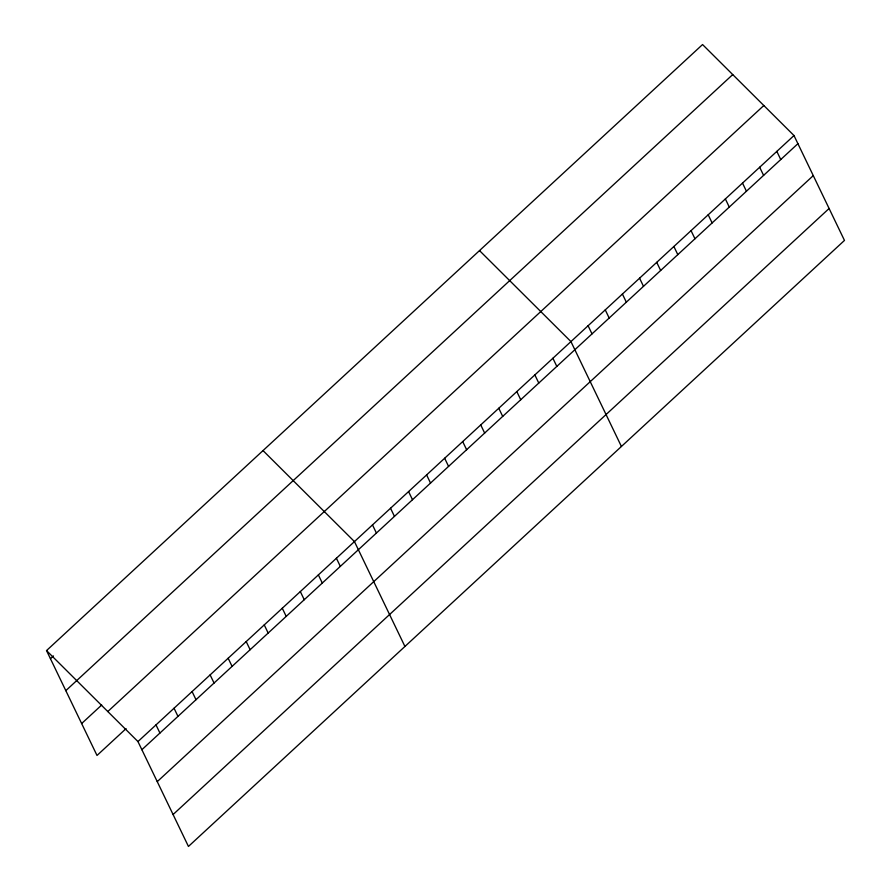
<?xml version="1.0" encoding="UTF-8"?>
<svg xmlns="http://www.w3.org/2000/svg" width="891" height="891" viewBox="0 0 891 891"><rect width="100%" height="100%" fill="white"/><g stroke="black" fill="none" stroke-linecap="round" stroke-linejoin="round"><path stroke-width="1.34" d="M46.532 650.575L702.553 44.55L793.992 135.543L844.468 240.425L188.446 846.45L137.96 741.568L46.532 650.575L97.008 755.457L126.077 728.604M50.453 658.716L53.46 655.943M65.823 690.648L732.736 74.577M81.649 723.537L101.697 705.015M107.789 711.541L763.821 105.517M137.96 741.568L793.992 135.543M141.881 749.71L797.913 143.685M157.25 781.641L813.271 175.616M173.077 814.53L829.098 208.505M479.514 250.594L570.942 341.587L621.417 446.48M263.023 450.59L354.451 541.583L404.926 646.465M776.829 151.392L780.75 159.545M759.678 167.241L763.598 175.393M742.515 183.089L746.435 191.242M725.363 198.938L729.284 207.091M708.2 214.787L712.121 222.939M691.048 230.646L694.969 238.788M673.886 246.495L677.806 254.637M656.734 262.344L660.654 270.485M639.571 278.192L643.491 286.334M622.408 294.041L626.328 302.183M605.256 309.89L609.177 318.042M588.093 325.738L592.014 333.891M552.899 358.26L556.819 366.401M534.856 374.922L538.777 383.063M516.813 391.583L520.734 399.736M498.782 408.256L502.702 416.398M480.739 424.918L484.659 433.071M462.696 441.58L466.617 449.732M444.654 458.252L448.574 466.394M426.611 474.914L430.531 483.067M408.579 491.576L412.5 499.728M390.536 508.249L394.457 516.39M372.494 524.91L376.414 533.063M336.408 558.245L340.329 566.386M318.365 574.907L322.297 583.059M300.334 591.579L304.254 599.721M282.291 608.241L286.211 616.383M264.248 624.903L268.169 633.055M246.206 641.576L250.126 649.717M228.163 658.237L232.083 666.379M210.131 674.899L214.052 683.052M192.088 691.572L196.009 699.713M174.046 708.234L177.966 716.386M156.003 724.895L159.923 733.048"/></g></svg>
